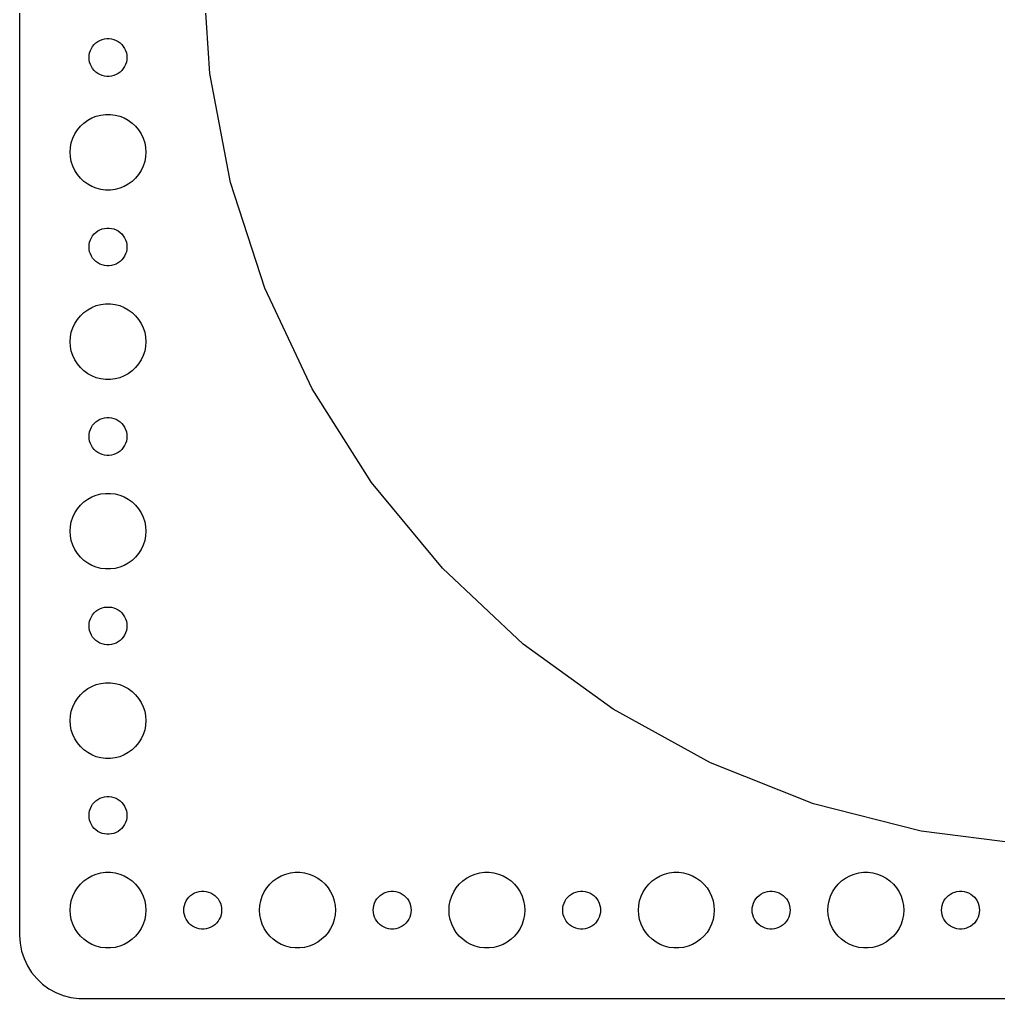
# Model space of a CAD drawing. Header units: metres. Extents: x -374 to 374, y -82 to 82.
# Drawn here: x -374.5 to -297, y -82 to -4.5 of the extents above; entities that cross this region are included whole.
import ezdxf

# ---------------------------------------------------------------- set-up
doc = ezdxf.new("R2010")
doc.units = ezdxf.units.M

msp = doc.modelspace()

# ---------------------------------------------------------------- linework, layer by layer
for p, q in [((-374.5, 77), (-374.5, -77)), ((-359.448, -8.77332), (-360, 0)), ((-368.304, -6.23351), (-368.139, -6.14275)), ((-368.139, -6.14275), (-367.964, -6.07341)), ((-367.964, -6.07341), (-367.781, -6.02657)), ((-367.781, -6.02657), (-367.594, -6.00294)), ((-367.594, -6.00294), (-367.406, -6.00294)), ((-367.406, -6.00294), (-367.219, -6.02657)), ((-367.219, -6.02657), (-367.036, -6.07341)), ((-367.036, -6.07341), (-366.861, -6.14275)), ((-366.861, -6.14275), (-366.696, -6.23351)), ((-368.953, -7.12695), (-368.895, -6.9478)), ((-368.895, -6.9478), (-368.814, -6.77736)), ((-368.814, -6.77736), (-368.714, -6.61832)), ((-368.714, -6.61832), (-368.593, -6.47318)), ((-368.593, -6.47318), (-368.456, -6.34422)), ((-368.456, -6.34422), (-368.304, -6.23351)), ((-366.696, -6.23351), (-366.544, -6.34422)), ((-366.544, -6.34422), (-366.407, -6.47318)), ((-366.407, -6.47318), (-366.286, -6.61832)), ((-366.286, -6.61832), (-366.186, -6.77736)), ((-366.186, -6.77736), (-366.105, -6.9478)), ((-366.105, -6.9478), (-366.047, -7.12695)), ((-369, -7.5), (-368.988, -7.312)), ((-368.988, -7.68799), (-369, -7.5)), ((-368.988, -7.312), (-368.953, -7.12695)), ((-368.953, -7.87303), (-368.988, -7.68799)), ((-366.047, -7.12695), (-366.012, -7.312)), ((-366.012, -7.68799), (-366.047, -7.87303)), ((-366.012, -7.312), (-366, -7.5)), ((-366, -7.5), (-366.012, -7.68799)), ((-368.895, -8.05219), (-368.953, -7.87303)), ((-368.814, -8.22263), (-368.895, -8.05219)), ((-368.714, -8.38167), (-368.814, -8.22263)), ((-368.593, -8.52681), (-368.714, -8.38167)), ((-366.286, -8.38167), (-366.407, -8.52681)), ((-366.186, -8.22263), (-366.286, -8.38167)), ((-366.105, -8.05219), (-366.186, -8.22263)), ((-366.047, -7.87303), (-366.105, -8.05219)), ((-368.456, -8.65576), (-368.593, -8.52681)), ((-368.304, -8.76648), (-368.456, -8.65576)), ((-368.139, -8.85724), (-368.304, -8.76648)), ((-367.964, -8.92657), (-368.139, -8.85724)), ((-367.781, -8.97342), (-367.964, -8.92657)), ((-367.594, -8.99704), (-367.781, -8.97342)), ((-367.406, -8.99704), (-367.594, -8.99704)), ((-367.219, -8.97342), (-367.406, -8.99704)), ((-367.036, -8.92657), (-367.219, -8.97342)), ((-366.861, -8.85724), (-367.036, -8.92657)), ((-366.696, -8.76648), (-366.861, -8.85724)), ((-366.544, -8.65576), (-366.696, -8.76648)), ((-366.407, -8.52681), (-366.544, -8.65576)), ((-357.801, -17.4083), (-359.448, -8.77332)), ((-369.107, -12.467), (-368.777, -12.2855)), ((-368.777, -12.2855), (-368.427, -12.1468)), ((-368.427, -12.1468), (-368.062, -12.0531)), ((-368.062, -12.0531), (-367.688, -12.0059)), ((-367.688, -12.0059), (-367.312, -12.0059)), ((-367.312, -12.0059), (-366.938, -12.0531)), ((-366.938, -12.0531), (-366.573, -12.1468)), ((-366.573, -12.1468), (-366.223, -12.2855)), ((-366.223, -12.2855), (-365.893, -12.467)), ((-369.927, -13.2366), (-369.687, -12.9464)), ((-369.687, -12.9464), (-369.412, -12.6884)), ((-369.412, -12.6884), (-369.107, -12.467)), ((-365.893, -12.467), (-365.588, -12.6884)), ((-365.588, -12.6884), (-365.313, -12.9464)), ((-365.313, -12.9464), (-365.073, -13.2366)), ((-370.406, -14.2539), (-370.289, -13.8956)), ((-370.289, -13.8956), (-370.129, -13.5547)), ((-370.129, -13.5547), (-369.927, -13.2366)), ((-365.073, -13.2366), (-364.871, -13.5547)), ((-364.871, -13.5547), (-364.711, -13.8956)), ((-364.711, -13.8956), (-364.594, -14.2539)), ((-370.5, -15), (-370.476, -14.624)), ((-370.476, -14.624), (-370.406, -14.2539)), ((-364.594, -14.2539), (-364.524, -14.624)), ((-364.524, -14.624), (-364.5, -15)), ((-370.476, -15.376), (-370.5, -15)), ((-370.406, -15.7461), (-370.476, -15.376)), ((-364.524, -15.376), (-364.594, -15.7461)), ((-364.5, -15), (-364.524, -15.376)), ((-370.289, -16.1044), (-370.406, -15.7461)), ((-370.129, -16.4453), (-370.289, -16.1044)), ((-364.711, -16.1044), (-364.871, -16.4453)), ((-364.594, -15.7461), (-364.711, -16.1044)), ((-369.927, -16.7634), (-370.129, -16.4453)), ((-369.687, -17.0536), (-369.927, -16.7634)), ((-365.073, -16.7634), (-365.313, -17.0536)), ((-364.871, -16.4453), (-365.073, -16.7634)), ((-369.412, -17.3115), (-369.687, -17.0536)), ((-369.107, -17.533), (-369.412, -17.3115)), ((-368.777, -17.7145), (-369.107, -17.533)), ((-368.427, -17.8532), (-368.777, -17.7145)), ((-366.223, -17.7145), (-366.573, -17.8532)), ((-365.893, -17.533), (-366.223, -17.7145)), ((-365.588, -17.3115), (-365.893, -17.533)), ((-365.313, -17.0536), (-365.588, -17.3115)), ((-355.084, -25.7687), (-357.801, -17.4083)), ((-368.062, -17.9469), (-368.427, -17.8532)), ((-367.688, -17.9941), (-368.062, -17.9469)), ((-367.312, -17.9941), (-367.688, -17.9941)), ((-366.938, -17.9469), (-367.312, -17.9941)), ((-366.573, -17.8532), (-366.938, -17.9469)), ((-368.814, -21.7774), (-368.714, -21.6183)), ((-368.714, -21.6183), (-368.593, -21.4732)), ((-368.593, -21.4732), (-368.456, -21.3442)), ((-368.456, -21.3442), (-368.304, -21.2335)), ((-368.304, -21.2335), (-368.139, -21.1427)), ((-368.139, -21.1427), (-367.964, -21.0734)), ((-367.964, -21.0734), (-367.781, -21.0266)), ((-367.781, -21.0266), (-367.594, -21.003)), ((-367.594, -21.003), (-367.406, -21.003)), ((-367.406, -21.003), (-367.219, -21.0266)), ((-367.219, -21.0266), (-367.036, -21.0734)), ((-367.036, -21.0734), (-366.861, -21.1427)), ((-366.861, -21.1427), (-366.696, -21.2335)), ((-366.696, -21.2335), (-366.544, -21.3442)), ((-366.544, -21.3442), (-366.407, -21.4732)), ((-366.407, -21.4732), (-366.286, -21.6183)), ((-366.286, -21.6183), (-366.186, -21.7774)), ((-369, -22.5), (-368.988, -22.312)), ((-368.988, -22.312), (-368.953, -22.127)), ((-368.953, -22.127), (-368.895, -21.9478)), ((-368.895, -21.9478), (-368.814, -21.7774)), ((-366.186, -21.7774), (-366.105, -21.9478)), ((-366.105, -21.9478), (-366.047, -22.127)), ((-366.047, -22.127), (-366.012, -22.312)), ((-366.012, -22.312), (-366, -22.5)), ((-368.988, -22.688), (-369, -22.5)), ((-368.953, -22.873), (-368.988, -22.688)), ((-368.895, -23.0522), (-368.953, -22.873)), ((-368.814, -23.2226), (-368.895, -23.0522)), ((-368.714, -23.3817), (-368.814, -23.2226)), ((-366.186, -23.2226), (-366.286, -23.3817)), ((-366.105, -23.0522), (-366.186, -23.2226)), ((-366.047, -22.873), (-366.105, -23.0522)), ((-366.012, -22.688), (-366.047, -22.873)), ((-366, -22.5), (-366.012, -22.688)), ((-368.593, -23.5268), (-368.714, -23.3817)), ((-368.456, -23.6558), (-368.593, -23.5268)), ((-368.304, -23.7665), (-368.456, -23.6558)), ((-368.139, -23.8572), (-368.304, -23.7665)), ((-367.964, -23.9266), (-368.139, -23.8572)), ((-367.781, -23.9734), (-367.964, -23.9266)), ((-367.594, -23.997), (-367.781, -23.9734)), ((-367.406, -23.997), (-367.594, -23.997)), ((-367.219, -23.9734), (-367.406, -23.997)), ((-367.036, -23.9266), (-367.219, -23.9734)), ((-366.861, -23.8572), (-367.036, -23.9266)), ((-366.696, -23.7665), (-366.861, -23.8572)), ((-366.544, -23.6558), (-366.696, -23.7665)), ((-366.407, -23.5268), (-366.544, -23.6558)), ((-366.286, -23.3817), (-366.407, -23.5268)), ((-351.341, -33.7227), (-355.084, -25.7687)), ((-368.427, -27.1468), (-368.062, -27.0531)), ((-368.062, -27.0531), (-367.688, -27.0059)), ((-367.688, -27.0059), (-367.312, -27.0059)), ((-367.312, -27.0059), (-366.938, -27.0531)), ((-366.938, -27.0531), (-366.573, -27.1468)), ((-369.687, -27.9464), (-369.412, -27.6884)), ((-369.412, -27.6884), (-369.107, -27.467)), ((-369.107, -27.467), (-368.777, -27.2855)), ((-368.777, -27.2855), (-368.427, -27.1468)), ((-366.573, -27.1468), (-366.223, -27.2855)), ((-366.223, -27.2855), (-365.893, -27.467)), ((-365.893, -27.467), (-365.588, -27.6884)), ((-365.588, -27.6884), (-365.313, -27.9464)), ((-370.289, -28.8956), (-370.129, -28.5547)), ((-370.129, -28.5547), (-369.927, -28.2366)), ((-369.927, -28.2366), (-369.687, -27.9464)), ((-365.313, -27.9464), (-365.073, -28.2366)), ((-365.073, -28.2366), (-364.871, -28.5547)), ((-364.871, -28.5547), (-364.711, -28.8956)), ((-370.476, -29.624), (-370.406, -29.2539)), ((-370.406, -29.2539), (-370.289, -28.8956)), ((-364.711, -28.8956), (-364.594, -29.2539)), ((-364.594, -29.2539), (-364.524, -29.624)), ((-370.5, -30), (-370.476, -29.624)), ((-370.476, -30.376), (-370.5, -30)), ((-364.524, -29.624), (-364.5, -30)), ((-364.5, -30), (-364.524, -30.376)), ((-370.406, -30.7461), (-370.476, -30.376)), ((-370.289, -31.1044), (-370.406, -30.7461)), ((-364.594, -30.7461), (-364.711, -31.1044)), ((-364.524, -30.376), (-364.594, -30.7461)), ((-370.129, -31.4453), (-370.289, -31.1044)), ((-369.927, -31.7634), (-370.129, -31.4453)), ((-369.687, -32.0536), (-369.927, -31.7634)), ((-365.073, -31.7634), (-365.313, -32.0536)), ((-364.871, -31.4453), (-365.073, -31.7634)), ((-364.711, -31.1044), (-364.871, -31.4453)), ((-369.412, -32.3115), (-369.687, -32.0536)), ((-369.107, -32.533), (-369.412, -32.3115)), ((-368.777, -32.7145), (-369.107, -32.533)), ((-365.893, -32.533), (-366.223, -32.7145)), ((-365.588, -32.3115), (-365.893, -32.533)), ((-365.313, -32.0536), (-365.588, -32.3115)), ((-368.427, -32.8532), (-368.777, -32.7145)), ((-368.062, -32.9469), (-368.427, -32.8532)), ((-367.688, -32.9941), (-368.062, -32.9469)), ((-367.312, -32.9941), (-367.688, -32.9941)), ((-366.938, -32.9469), (-367.312, -32.9941)), ((-366.573, -32.8532), (-366.938, -32.9469)), ((-366.223, -32.7145), (-366.573, -32.8532)), ((-346.631, -41.145), (-351.341, -33.7227)), ((-368.593, -36.4732), (-368.456, -36.3442)), ((-368.456, -36.3442), (-368.304, -36.2335)), ((-368.304, -36.2335), (-368.139, -36.1428)), ((-368.139, -36.1428), (-367.964, -36.0734)), ((-367.964, -36.0734), (-367.781, -36.0266)), ((-367.781, -36.0266), (-367.594, -36.003)), ((-367.594, -36.003), (-367.406, -36.003)), ((-367.406, -36.003), (-367.219, -36.0266)), ((-367.219, -36.0266), (-367.036, -36.0734)), ((-367.036, -36.0734), (-366.861, -36.1428)), ((-366.861, -36.1428), (-366.696, -36.2335)), ((-366.696, -36.2335), (-366.544, -36.3442)), ((-366.544, -36.3442), (-366.407, -36.4732)), ((-368.988, -37.312), (-368.953, -37.127)), ((-368.953, -37.127), (-368.895, -36.9478)), ((-368.895, -36.9478), (-368.814, -36.7774)), ((-368.814, -36.7774), (-368.714, -36.6183)), ((-368.714, -36.6183), (-368.593, -36.4732)), ((-366.407, -36.4732), (-366.286, -36.6183)), ((-366.286, -36.6183), (-366.186, -36.7774)), ((-366.186, -36.7774), (-366.105, -36.9478)), ((-366.105, -36.9478), (-366.047, -37.127)), ((-366.047, -37.127), (-366.012, -37.312)), ((-369, -37.5), (-368.988, -37.312)), ((-368.988, -37.688), (-369, -37.5)), ((-368.953, -37.873), (-368.988, -37.688)), ((-368.895, -38.0522), (-368.953, -37.873)), ((-366.047, -37.873), (-366.105, -38.0522)), ((-366.012, -37.688), (-366.047, -37.873)), ((-366.012, -37.312), (-366, -37.5)), ((-366, -37.5), (-366.012, -37.688)), ((-368.814, -38.2226), (-368.895, -38.0522)), ((-368.714, -38.3817), (-368.814, -38.2226)), ((-368.593, -38.5268), (-368.714, -38.3817)), ((-368.456, -38.6558), (-368.593, -38.5268)), ((-368.304, -38.7665), (-368.456, -38.6558)), ((-366.544, -38.6558), (-366.696, -38.7665)), ((-366.407, -38.5268), (-366.544, -38.6558)), ((-366.286, -38.3817), (-366.407, -38.5268)), ((-366.186, -38.2226), (-366.286, -38.3817)), ((-366.105, -38.0522), (-366.186, -38.2226)), ((-368.139, -38.8572), (-368.304, -38.7665)), ((-367.964, -38.9266), (-368.139, -38.8572)), ((-367.781, -38.9734), (-367.964, -38.9266)), ((-367.594, -38.997), (-367.781, -38.9734)), ((-367.406, -38.997), (-367.594, -38.997)), ((-367.219, -38.9734), (-367.406, -38.997)), ((-367.036, -38.9266), (-367.219, -38.9734)), ((-366.861, -38.8572), (-367.036, -38.9266)), ((-366.696, -38.7665), (-366.861, -38.8572)), ((-341.028, -47.9183), (-346.631, -41.145)), ((-369.412, -42.6885), (-369.107, -42.467)), ((-369.107, -42.467), (-368.777, -42.2855)), ((-368.777, -42.2855), (-368.427, -42.1468)), ((-368.427, -42.1468), (-368.062, -42.0531)), ((-368.062, -42.0531), (-367.688, -42.0059)), ((-367.688, -42.0059), (-367.312, -42.0059)), ((-367.312, -42.0059), (-366.938, -42.0531)), ((-366.938, -42.0531), (-366.573, -42.1468)), ((-366.573, -42.1468), (-366.223, -42.2855)), ((-366.223, -42.2855), (-365.893, -42.467)), ((-365.893, -42.467), (-365.588, -42.6885)), ((-370.129, -43.5547), (-369.927, -43.2366)), ((-369.927, -43.2366), (-369.687, -42.9464)), ((-369.687, -42.9464), (-369.412, -42.6885)), ((-365.588, -42.6885), (-365.313, -42.9464)), ((-365.313, -42.9464), (-365.073, -43.2366)), ((-365.073, -43.2366), (-364.871, -43.5547)), ((-370.406, -44.2539), (-370.289, -43.8956)), ((-370.289, -43.8956), (-370.129, -43.5547)), ((-364.871, -43.5547), (-364.711, -43.8956)), ((-364.711, -43.8956), (-364.594, -44.2539)), ((-370.5, -45), (-370.476, -44.624)), ((-370.476, -44.624), (-370.406, -44.2539)), ((-364.594, -44.2539), (-364.524, -44.624)), ((-364.524, -44.624), (-364.5, -45)), ((-370.476, -45.376), (-370.5, -45)), ((-370.406, -45.7461), (-370.476, -45.376)), ((-364.524, -45.376), (-364.594, -45.7461)), ((-364.5, -45), (-364.524, -45.376)), ((-370.289, -46.1044), (-370.406, -45.7461)), ((-370.129, -46.4453), (-370.289, -46.1044)), ((-369.927, -46.7634), (-370.129, -46.4453)), ((-364.871, -46.4453), (-365.073, -46.7634)), ((-364.711, -46.1044), (-364.871, -46.4453)), ((-364.594, -45.7461), (-364.711, -46.1044)), ((-369.687, -47.0536), (-369.927, -46.7634)), ((-369.412, -47.3115), (-369.687, -47.0536)), ((-365.313, -47.0536), (-365.588, -47.3115)), ((-365.073, -46.7634), (-365.313, -47.0536)), ((-369.107, -47.533), (-369.412, -47.3115)), ((-368.777, -47.7145), (-369.107, -47.533)), ((-368.427, -47.8532), (-368.777, -47.7145)), ((-368.062, -47.9469), (-368.427, -47.8532)), ((-367.688, -47.9941), (-368.062, -47.9469)), ((-367.312, -47.9941), (-367.688, -47.9941)), ((-366.938, -47.9469), (-367.312, -47.9941)), ((-366.573, -47.8532), (-366.938, -47.9469)), ((-366.223, -47.7145), (-366.573, -47.8532)), ((-365.893, -47.533), (-366.223, -47.7145)), ((-365.588, -47.3115), (-365.893, -47.533)), ((-334.62, -53.9359), (-341.028, -47.9183)), ((-368.304, -51.2335), (-368.139, -51.1428)), ((-368.139, -51.1428), (-367.964, -51.0734)), ((-367.964, -51.0734), (-367.781, -51.0266)), ((-367.781, -51.0266), (-367.594, -51.003)), ((-367.594, -51.003), (-367.406, -51.003)), ((-367.406, -51.003), (-367.219, -51.0266)), ((-367.219, -51.0266), (-367.036, -51.0734)), ((-367.036, -51.0734), (-366.861, -51.1428)), ((-366.861, -51.1428), (-366.696, -51.2335)), ((-368.895, -51.9478), (-368.814, -51.7774)), ((-368.814, -51.7774), (-368.714, -51.6183)), ((-368.714, -51.6183), (-368.593, -51.4732)), ((-368.593, -51.4732), (-368.456, -51.3442)), ((-368.456, -51.3442), (-368.304, -51.2335)), ((-366.696, -51.2335), (-366.544, -51.3442)), ((-366.544, -51.3442), (-366.407, -51.4732)), ((-366.407, -51.4732), (-366.286, -51.6183)), ((-366.286, -51.6183), (-366.186, -51.7774)), ((-366.186, -51.7774), (-366.105, -51.9478)), ((-369, -52.5), (-368.988, -52.312)), ((-368.988, -52.688), (-369, -52.5)), ((-368.988, -52.312), (-368.953, -52.127)), ((-368.953, -52.873), (-368.988, -52.688)), ((-368.953, -52.127), (-368.895, -51.9478)), ((-366.105, -51.9478), (-366.047, -52.127)), ((-366.047, -52.127), (-366.012, -52.312)), ((-366.012, -52.688), (-366.047, -52.873)), ((-366.012, -52.312), (-366, -52.5)), ((-366, -52.5), (-366.012, -52.688)), ((-368.895, -53.0522), (-368.953, -52.873)), ((-368.814, -53.2226), (-368.895, -53.0522)), ((-368.714, -53.3817), (-368.814, -53.2226)), ((-368.593, -53.5268), (-368.714, -53.3817)), ((-366.286, -53.3817), (-366.407, -53.5268)), ((-366.186, -53.2226), (-366.286, -53.3817)), ((-366.105, -53.0522), (-366.186, -53.2226)), ((-366.047, -52.873), (-366.105, -53.0522)), ((-368.456, -53.6558), (-368.593, -53.5268)), ((-368.304, -53.7665), (-368.456, -53.6558)), ((-368.139, -53.8572), (-368.304, -53.7665)), ((-367.964, -53.9266), (-368.139, -53.8572)), ((-367.781, -53.9734), (-367.964, -53.9266)), ((-367.594, -53.997), (-367.781, -53.9734)), ((-367.406, -53.997), (-367.594, -53.997)), ((-367.219, -53.9734), (-367.406, -53.997)), ((-367.036, -53.9266), (-367.219, -53.9734)), ((-366.861, -53.8572), (-367.036, -53.9266)), ((-366.696, -53.7665), (-366.861, -53.8572)), ((-366.544, -53.6558), (-366.696, -53.7665)), ((-366.407, -53.5268), (-366.544, -53.6558)), ((-327.508, -59.103), (-334.62, -53.9359)), ((-369.107, -57.467), (-368.777, -57.2855)), ((-368.777, -57.2855), (-368.427, -57.1468)), ((-368.427, -57.1468), (-368.062, -57.0531)), ((-368.062, -57.0531), (-367.688, -57.0059)), ((-367.688, -57.0059), (-367.312, -57.0059)), ((-367.312, -57.0059), (-366.938, -57.0531)), ((-366.938, -57.0531), (-366.573, -57.1468)), ((-366.573, -57.1468), (-366.223, -57.2855)), ((-366.223, -57.2855), (-365.893, -57.467)), ((-369.927, -58.2366), (-369.687, -57.9464)), ((-369.687, -57.9464), (-369.412, -57.6885)), ((-369.412, -57.6885), (-369.107, -57.467)), ((-365.893, -57.467), (-365.588, -57.6885)), ((-365.588, -57.6885), (-365.313, -57.9464)), ((-365.313, -57.9464), (-365.073, -58.2366)), ((-370.406, -59.2539), (-370.289, -58.8956)), ((-370.289, -58.8956), (-370.129, -58.5547)), ((-370.129, -58.5547), (-369.927, -58.2366)), ((-365.073, -58.2366), (-364.871, -58.5547)), ((-364.871, -58.5547), (-364.711, -58.8956)), ((-364.711, -58.8956), (-364.594, -59.2539)), ((-370.5, -60), (-370.476, -59.624)), ((-370.476, -59.624), (-370.406, -59.2539)), ((-364.594, -59.2539), (-364.524, -59.624)), ((-364.524, -59.624), (-364.5, -60)), ((-319.805, -63.3379), (-327.508, -59.103)), ((-370.476, -60.376), (-370.5, -60)), ((-370.406, -60.7461), (-370.476, -60.376)), ((-364.524, -60.376), (-364.594, -60.7461)), ((-364.5, -60), (-364.524, -60.376)), ((-370.289, -61.1044), (-370.406, -60.7461)), ((-370.129, -61.4453), (-370.289, -61.1044)), ((-364.711, -61.1044), (-364.871, -61.4453)), ((-364.594, -60.7461), (-364.711, -61.1044)), ((-369.927, -61.7634), (-370.129, -61.4453)), ((-369.687, -62.0536), (-369.927, -61.7634)), ((-365.073, -61.7634), (-365.313, -62.0536)), ((-364.871, -61.4453), (-365.073, -61.7634)), ((-369.412, -62.3115), (-369.687, -62.0536)), ((-369.107, -62.533), (-369.412, -62.3115)), ((-368.777, -62.7145), (-369.107, -62.533)), ((-368.427, -62.8532), (-368.777, -62.7145)), ((-366.223, -62.7145), (-366.573, -62.8532)), ((-365.893, -62.533), (-366.223, -62.7145)), ((-365.588, -62.3115), (-365.893, -62.533)), ((-365.313, -62.0536), (-365.588, -62.3115)), ((-368.062, -62.9469), (-368.427, -62.8532)), ((-367.688, -62.9941), (-368.062, -62.9469)), ((-367.312, -62.9941), (-367.688, -62.9941)), ((-366.938, -62.9469), (-367.312, -62.9941)), ((-366.573, -62.8532), (-366.938, -62.9469)), ((-311.631, -66.574), (-319.805, -63.3379)), ((-368.814, -66.7774), (-368.714, -66.6183)), ((-368.714, -66.6183), (-368.593, -66.4732)), ((-368.593, -66.4732), (-368.456, -66.3442)), ((-368.456, -66.3442), (-368.304, -66.2335)), ((-368.304, -66.2335), (-368.139, -66.1428)), ((-368.139, -66.1428), (-367.964, -66.0734)), ((-367.964, -66.0734), (-367.781, -66.0266)), ((-367.781, -66.0266), (-367.594, -66.003)), ((-367.594, -66.003), (-367.406, -66.003)), ((-367.406, -66.003), (-367.219, -66.0266)), ((-367.219, -66.0266), (-367.036, -66.0734)), ((-367.036, -66.0734), (-366.861, -66.1428)), ((-366.861, -66.1428), (-366.696, -66.2335)), ((-366.696, -66.2335), (-366.544, -66.3442)), ((-366.544, -66.3442), (-366.407, -66.4732)), ((-366.407, -66.4732), (-366.286, -66.6183)), ((-366.286, -66.6183), (-366.186, -66.7774)), ((-303.117, -68.7601), (-311.631, -66.574)), ((-369, -67.5), (-368.988, -67.312)), ((-368.988, -67.312), (-368.953, -67.127)), ((-368.953, -67.127), (-368.895, -66.9478)), ((-368.895, -66.9478), (-368.814, -66.7774)), ((-366.186, -66.7774), (-366.105, -66.9478)), ((-366.105, -66.9478), (-366.047, -67.127)), ((-366.047, -67.127), (-366.012, -67.312)), ((-366.012, -67.312), (-366, -67.5)), ((-368.988, -67.688), (-369, -67.5)), ((-368.953, -67.873), (-368.988, -67.688)), ((-368.895, -68.0522), (-368.953, -67.873)), ((-368.814, -68.2226), (-368.895, -68.0522)), ((-366.105, -68.0522), (-366.186, -68.2226)), ((-366.047, -67.873), (-366.105, -68.0522)), ((-366.012, -67.688), (-366.047, -67.873)), ((-366, -67.5), (-366.012, -67.688)), ((-368.714, -68.3817), (-368.814, -68.2226)), ((-368.593, -68.5268), (-368.714, -68.3817)), ((-368.456, -68.6558), (-368.593, -68.5268)), ((-368.304, -68.7665), (-368.456, -68.6558)), ((-368.139, -68.8572), (-368.304, -68.7665)), ((-367.964, -68.9266), (-368.139, -68.8572)), ((-367.781, -68.9734), (-367.964, -68.9266)), ((-367.594, -68.997), (-367.781, -68.9734)), ((-367.219, -68.9734), (-367.406, -68.997)), ((-367.036, -68.9266), (-367.219, -68.9734)), ((-366.861, -68.8572), (-367.036, -68.9266)), ((-366.696, -68.7665), (-366.861, -68.8572)), ((-366.544, -68.6558), (-366.696, -68.7665)), ((-366.407, -68.5268), (-366.544, -68.6558)), ((-366.286, -68.3817), (-366.407, -68.5268)), ((-366.186, -68.2226), (-366.286, -68.3817)), ((-294.395, -69.8619), (-303.117, -68.7601)), ((-367.406, -68.997), (-367.594, -68.997)), ((-368.427, -72.1468), (-368.062, -72.0531)), ((-368.062, -72.0531), (-367.688, -72.0059)), ((-367.688, -72.0059), (-367.312, -72.0059)), ((-367.312, -72.0059), (-366.938, -72.0531)), ((-366.938, -72.0531), (-366.573, -72.1468)), ((-353.427, -72.1468), (-353.062, -72.0531)), ((-353.062, -72.0531), (-352.688, -72.0059)), ((-352.688, -72.0059), (-352.312, -72.0059)), ((-352.312, -72.0059), (-351.938, -72.0531)), ((-351.938, -72.0531), (-351.573, -72.1468)), ((-338.427, -72.1468), (-338.062, -72.0531)), ((-338.062, -72.0531), (-337.688, -72.0059)), ((-337.688, -72.0059), (-337.312, -72.0059)), ((-337.312, -72.0059), (-336.938, -72.0531)), ((-336.938, -72.0531), (-336.573, -72.1468)), ((-323.427, -72.1468), (-323.062, -72.0531)), ((-323.062, -72.0531), (-322.688, -72.0059)), ((-322.688, -72.0059), (-322.312, -72.0059)), ((-322.312, -72.0059), (-321.938, -72.0531)), ((-321.938, -72.0531), (-321.573, -72.1468)), ((-308.427, -72.1468), (-308.062, -72.0531)), ((-308.062, -72.0531), (-307.688, -72.0059)), ((-307.688, -72.0059), (-307.312, -72.0059)), ((-307.312, -72.0059), (-306.938, -72.0531)), ((-306.938, -72.0531), (-306.573, -72.1468)), ((-369.687, -72.9464), (-369.412, -72.6885)), ((-369.412, -72.6885), (-369.107, -72.467)), ((-369.107, -72.467), (-368.777, -72.2855)), ((-368.777, -72.2855), (-368.427, -72.1468)), ((-366.573, -72.1468), (-366.223, -72.2855)), ((-366.223, -72.2855), (-365.893, -72.467)), ((-365.893, -72.467), (-365.588, -72.6885)), ((-365.588, -72.6885), (-365.313, -72.9464)), ((-354.687, -72.9464), (-354.412, -72.6885)), ((-354.412, -72.6885), (-354.107, -72.467)), ((-354.107, -72.467), (-353.777, -72.2855)), ((-353.777, -72.2855), (-353.427, -72.1468)), ((-351.573, -72.1468), (-351.223, -72.2855)), ((-351.223, -72.2855), (-350.893, -72.467)), ((-350.893, -72.467), (-350.588, -72.6885)), ((-350.588, -72.6885), (-350.313, -72.9464)), ((-339.687, -72.9464), (-339.412, -72.6885)), ((-339.412, -72.6885), (-339.107, -72.467)), ((-339.107, -72.467), (-338.777, -72.2855)), ((-338.777, -72.2855), (-338.427, -72.1468)), ((-336.573, -72.1468), (-336.223, -72.2855)), ((-336.223, -72.2855), (-335.893, -72.467)), ((-335.893, -72.467), (-335.588, -72.6885)), ((-335.588, -72.6885), (-335.313, -72.9464)), ((-324.687, -72.9464), (-324.412, -72.6885)), ((-324.412, -72.6885), (-324.107, -72.467)), ((-324.107, -72.467), (-323.777, -72.2855)), ((-323.777, -72.2855), (-323.427, -72.1468)), ((-321.573, -72.1468), (-321.223, -72.2855)), ((-321.223, -72.2855), (-320.893, -72.467)), ((-320.893, -72.467), (-320.588, -72.6885)), ((-320.588, -72.6885), (-320.313, -72.9464)), ((-309.687, -72.9464), (-309.412, -72.6885)), ((-309.412, -72.6885), (-309.107, -72.467)), ((-309.107, -72.467), (-308.777, -72.2855)), ((-308.777, -72.2855), (-308.427, -72.1468)), ((-306.573, -72.1468), (-306.223, -72.2855)), ((-306.223, -72.2855), (-305.893, -72.467)), ((-305.893, -72.467), (-305.588, -72.6885)), ((-305.588, -72.6885), (-305.313, -72.9464)), ((-370.289, -73.8956), (-370.129, -73.5547)), ((-370.129, -73.5547), (-369.927, -73.2366)), ((-369.927, -73.2366), (-369.687, -72.9464)), ((-365.313, -72.9464), (-365.073, -73.2366)), ((-365.073, -73.2366), (-364.871, -73.5547)), ((-364.871, -73.5547), (-364.711, -73.8956)), ((-360.639, -73.6428), (-360.464, -73.5734)), ((-360.464, -73.5734), (-360.281, -73.5266)), ((-360.281, -73.5266), (-360.094, -73.503)), ((-360.094, -73.503), (-359.906, -73.503)), ((-359.906, -73.503), (-359.719, -73.5266)), ((-359.719, -73.5266), (-359.536, -73.5734)), ((-359.536, -73.5734), (-359.361, -73.6428)), ((-355.289, -73.8956), (-355.129, -73.5547)), ((-355.129, -73.5547), (-354.927, -73.2366)), ((-354.927, -73.2366), (-354.687, -72.9464)), ((-350.313, -72.9464), (-350.073, -73.2366)), ((-350.073, -73.2366), (-349.871, -73.5547)), ((-349.871, -73.5547), (-349.711, -73.8956)), ((-345.639, -73.6428), (-345.464, -73.5734)), ((-345.464, -73.5734), (-345.281, -73.5266)), ((-345.281, -73.5266), (-345.094, -73.503)), ((-345.094, -73.503), (-344.906, -73.503)), ((-344.906, -73.503), (-344.719, -73.5266)), ((-344.719, -73.5266), (-344.536, -73.5734)), ((-344.536, -73.5734), (-344.361, -73.6428)), ((-340.289, -73.8956), (-340.129, -73.5547)), ((-340.129, -73.5547), (-339.927, -73.2366)), ((-339.927, -73.2366), (-339.687, -72.9464)), ((-335.313, -72.9464), (-335.073, -73.2366)), ((-335.073, -73.2366), (-334.871, -73.5547)), ((-334.871, -73.5547), (-334.711, -73.8956)), ((-330.639, -73.6428), (-330.464, -73.5734)), ((-330.464, -73.5734), (-330.281, -73.5266)), ((-330.281, -73.5266), (-330.094, -73.503)), ((-330.094, -73.503), (-329.906, -73.503)), ((-329.906, -73.503), (-329.719, -73.5266)), ((-329.719, -73.5266), (-329.536, -73.5734)), ((-329.536, -73.5734), (-329.361, -73.6428)), ((-325.289, -73.8956), (-325.129, -73.5547)), ((-325.129, -73.5547), (-324.927, -73.2366)), ((-324.927, -73.2366), (-324.687, -72.9464)), ((-320.313, -72.9464), (-320.073, -73.2366)), ((-320.073, -73.2366), (-319.871, -73.5547)), ((-319.871, -73.5547), (-319.711, -73.8956)), ((-315.639, -73.6428), (-315.464, -73.5734)), ((-315.464, -73.5734), (-315.281, -73.5266)), ((-315.281, -73.5266), (-315.094, -73.503)), ((-315.094, -73.503), (-314.906, -73.503)), ((-314.906, -73.503), (-314.719, -73.5266)), ((-314.719, -73.5266), (-314.536, -73.5734)), ((-314.536, -73.5734), (-314.361, -73.6428)), ((-310.289, -73.8956), (-310.129, -73.5547)), ((-310.129, -73.5547), (-309.927, -73.2366)), ((-309.927, -73.2366), (-309.687, -72.9464)), ((-305.313, -72.9464), (-305.073, -73.2366)), ((-305.073, -73.2366), (-304.871, -73.5547)), ((-304.871, -73.5547), (-304.711, -73.8956)), ((-300.639, -73.6428), (-300.464, -73.5734)), ((-300.464, -73.5734), (-300.281, -73.5266)), ((-300.281, -73.5266), (-300.094, -73.503)), ((-300.094, -73.503), (-299.906, -73.503)), ((-299.906, -73.503), (-299.719, -73.5266)), ((-299.719, -73.5266), (-299.536, -73.5734)), ((-299.536, -73.5734), (-299.361, -73.6428)), ((-370.476, -74.624), (-370.406, -74.2539)), ((-370.406, -74.2539), (-370.289, -73.8956)), ((-364.711, -73.8956), (-364.594, -74.2539)), ((-364.594, -74.2539), (-364.524, -74.624)), ((-361.395, -74.4478), (-361.314, -74.2774)), ((-361.314, -74.2774), (-361.214, -74.1183)), ((-361.214, -74.1183), (-361.093, -73.9732)), ((-361.093, -73.9732), (-360.956, -73.8442)), ((-360.956, -73.8442), (-360.804, -73.7335)), ((-360.804, -73.7335), (-360.639, -73.6428)), ((-359.361, -73.6428), (-359.196, -73.7335)), ((-359.196, -73.7335), (-359.044, -73.8442)), ((-359.044, -73.8442), (-358.907, -73.9732)), ((-358.907, -73.9732), (-358.786, -74.1183)), ((-358.786, -74.1183), (-358.686, -74.2774)), ((-358.686, -74.2774), (-358.605, -74.4478)), ((-355.476, -74.624), (-355.406, -74.2539)), ((-355.406, -74.2539), (-355.289, -73.8956)), ((-349.711, -73.8956), (-349.594, -74.2539)), ((-349.594, -74.2539), (-349.524, -74.624)), ((-346.395, -74.4478), (-346.314, -74.2774)), ((-346.314, -74.2774), (-346.214, -74.1183)), ((-346.214, -74.1183), (-346.093, -73.9732)), ((-346.093, -73.9732), (-345.956, -73.8442)), ((-345.956, -73.8442), (-345.804, -73.7335)), ((-345.804, -73.7335), (-345.639, -73.6428)), ((-344.361, -73.6428), (-344.196, -73.7335)), ((-344.196, -73.7335), (-344.044, -73.8442)), ((-344.044, -73.8442), (-343.907, -73.9732)), ((-343.907, -73.9732), (-343.786, -74.1183)), ((-343.786, -74.1183), (-343.686, -74.2774)), ((-343.686, -74.2774), (-343.605, -74.4478)), ((-340.476, -74.624), (-340.406, -74.2539)), ((-340.406, -74.2539), (-340.289, -73.8956)), ((-334.711, -73.8956), (-334.594, -74.2539)), ((-334.594, -74.2539), (-334.524, -74.624)), ((-331.395, -74.4478), (-331.314, -74.2774)), ((-331.314, -74.2774), (-331.214, -74.1183)), ((-331.214, -74.1183), (-331.093, -73.9732)), ((-331.093, -73.9732), (-330.956, -73.8442)), ((-330.956, -73.8442), (-330.804, -73.7335)), ((-330.804, -73.7335), (-330.639, -73.6428)), ((-329.361, -73.6428), (-329.196, -73.7335)), ((-329.196, -73.7335), (-329.044, -73.8442)), ((-329.044, -73.8442), (-328.907, -73.9732)), ((-328.907, -73.9732), (-328.786, -74.1183)), ((-328.786, -74.1183), (-328.686, -74.2774)), ((-328.686, -74.2774), (-328.605, -74.4478)), ((-325.476, -74.624), (-325.406, -74.2539)), ((-325.406, -74.2539), (-325.289, -73.8956)), ((-319.711, -73.8956), (-319.594, -74.2539)), ((-319.594, -74.2539), (-319.524, -74.624)), ((-316.395, -74.4478), (-316.314, -74.2774)), ((-316.314, -74.2774), (-316.214, -74.1183)), ((-316.214, -74.1183), (-316.093, -73.9732)), ((-316.093, -73.9732), (-315.956, -73.8442)), ((-315.956, -73.8442), (-315.804, -73.7335)), ((-315.804, -73.7335), (-315.639, -73.6428)), ((-314.361, -73.6428), (-314.196, -73.7335)), ((-314.196, -73.7335), (-314.044, -73.8442)), ((-314.044, -73.8442), (-313.907, -73.9732)), ((-313.907, -73.9732), (-313.786, -74.1183)), ((-313.786, -74.1183), (-313.686, -74.2774)), ((-313.686, -74.2774), (-313.605, -74.4478)), ((-310.476, -74.624), (-310.406, -74.2539)), ((-310.406, -74.2539), (-310.289, -73.8956)), ((-304.711, -73.8956), (-304.594, -74.2539)), ((-304.594, -74.2539), (-304.524, -74.624)), ((-301.395, -74.4478), (-301.314, -74.2774)), ((-301.314, -74.2774), (-301.214, -74.1183)), ((-301.214, -74.1183), (-301.093, -73.9732)), ((-301.093, -73.9732), (-300.956, -73.8442)), ((-300.956, -73.8442), (-300.804, -73.7335)), ((-300.804, -73.7335), (-300.639, -73.6428)), ((-299.361, -73.6428), (-299.196, -73.7335)), ((-299.196, -73.7335), (-299.044, -73.8442)), ((-299.044, -73.8442), (-298.907, -73.9732)), ((-298.907, -73.9732), (-298.786, -74.1183)), ((-298.786, -74.1183), (-298.686, -74.2774)), ((-298.686, -74.2774), (-298.605, -74.4478)), ((-370.5, -75), (-370.476, -74.624)), ((-370.476, -75.376), (-370.5, -75)), ((-364.524, -74.624), (-364.5, -75)), ((-364.5, -75), (-364.524, -75.376)), ((-361.5, -75), (-361.488, -74.812)), ((-361.488, -75.188), (-361.5, -75)), ((-361.488, -74.812), (-361.453, -74.627)), ((-361.453, -74.627), (-361.395, -74.4478)), ((-358.605, -74.4478), (-358.547, -74.627)), ((-358.547, -74.627), (-358.512, -74.812)), ((-358.512, -74.812), (-358.5, -75)), ((-358.5, -75), (-358.512, -75.188)), ((-355.5, -75), (-355.476, -74.624)), ((-355.476, -75.376), (-355.5, -75)), ((-349.524, -74.624), (-349.5, -75)), ((-349.5, -75), (-349.524, -75.376)), ((-346.5, -75), (-346.488, -74.812)), ((-346.488, -75.188), (-346.5, -75)), ((-346.488, -74.812), (-346.453, -74.627)), ((-346.453, -74.627), (-346.395, -74.4478)), ((-343.605, -74.4478), (-343.547, -74.627)), ((-343.547, -74.627), (-343.512, -74.812)), ((-343.512, -74.812), (-343.5, -75)), ((-343.5, -75), (-343.512, -75.188)), ((-340.5, -75), (-340.476, -74.624)), ((-340.476, -75.376), (-340.5, -75)), ((-334.524, -74.624), (-334.5, -75)), ((-334.5, -75), (-334.524, -75.376)), ((-331.5, -75), (-331.488, -74.812)), ((-331.488, -75.188), (-331.5, -75)), ((-331.488, -74.812), (-331.453, -74.627)), ((-331.453, -74.627), (-331.395, -74.4478)), ((-328.605, -74.4478), (-328.547, -74.627)), ((-328.547, -74.627), (-328.512, -74.812)), ((-328.512, -74.812), (-328.5, -75)), ((-328.5, -75), (-328.512, -75.188)), ((-325.5, -75), (-325.476, -74.624)), ((-325.476, -75.376), (-325.5, -75)), ((-319.524, -74.624), (-319.5, -75)), ((-319.5, -75), (-319.524, -75.376)), ((-316.5, -75), (-316.488, -74.812)), ((-316.488, -75.188), (-316.5, -75)), ((-316.488, -74.812), (-316.453, -74.627)), ((-316.453, -74.627), (-316.395, -74.4478)), ((-313.605, -74.4478), (-313.547, -74.627)), ((-313.547, -74.627), (-313.512, -74.812)), ((-313.512, -74.812), (-313.5, -75)), ((-313.5, -75), (-313.512, -75.188)), ((-310.5, -75), (-310.476, -74.624)), ((-310.476, -75.376), (-310.5, -75)), ((-304.524, -74.624), (-304.5, -75)), ((-304.5, -75), (-304.524, -75.376)), ((-301.5, -75), (-301.488, -74.812)), ((-301.488, -75.188), (-301.5, -75)), ((-301.488, -74.812), (-301.453, -74.627)), ((-301.453, -74.627), (-301.395, -74.4478)), ((-298.605, -74.4478), (-298.547, -74.627)), ((-298.547, -74.627), (-298.512, -74.812)), ((-298.512, -74.812), (-298.5, -75)), ((-298.5, -75), (-298.512, -75.188)), ((-370.406, -75.7461), (-370.476, -75.376)), ((-370.289, -76.1044), (-370.406, -75.7461)), ((-364.594, -75.7461), (-364.711, -76.1044)), ((-364.524, -75.376), (-364.594, -75.7461)), ((-361.453, -75.373), (-361.488, -75.188)), ((-361.395, -75.5522), (-361.453, -75.373)), ((-361.314, -75.7226), (-361.395, -75.5522)), ((-361.214, -75.8817), (-361.314, -75.7226)), ((-361.093, -76.0268), (-361.214, -75.8817)), ((-358.786, -75.8817), (-358.907, -76.0268)), ((-358.686, -75.7226), (-358.786, -75.8817)), ((-358.605, -75.5522), (-358.686, -75.7226)), ((-358.547, -75.373), (-358.605, -75.5522)), ((-358.512, -75.188), (-358.547, -75.373)), ((-355.406, -75.7461), (-355.476, -75.376)), ((-355.289, -76.1044), (-355.406, -75.7461)), ((-349.594, -75.7461), (-349.711, -76.1044)), ((-349.524, -75.376), (-349.594, -75.7461)), ((-346.453, -75.373), (-346.488, -75.188)), ((-346.395, -75.5522), (-346.453, -75.373)), ((-346.314, -75.7226), (-346.395, -75.5522)), ((-346.214, -75.8817), (-346.314, -75.7226)), ((-346.093, -76.0268), (-346.214, -75.8817)), ((-343.786, -75.8817), (-343.907, -76.0268)), ((-343.686, -75.7226), (-343.786, -75.8817)), ((-343.605, -75.5522), (-343.686, -75.7226)), ((-343.547, -75.373), (-343.605, -75.5522)), ((-343.512, -75.188), (-343.547, -75.373)), ((-340.406, -75.7461), (-340.476, -75.376)), ((-340.289, -76.1044), (-340.406, -75.7461)), ((-334.594, -75.7461), (-334.711, -76.1044)), ((-334.524, -75.376), (-334.594, -75.7461)), ((-331.453, -75.373), (-331.488, -75.188)), ((-331.395, -75.5522), (-331.453, -75.373)), ((-331.314, -75.7226), (-331.395, -75.5522)), ((-331.214, -75.8817), (-331.314, -75.7226)), ((-331.093, -76.0268), (-331.214, -75.8817)), ((-328.786, -75.8817), (-328.907, -76.0268)), ((-328.686, -75.7226), (-328.786, -75.8817)), ((-328.605, -75.5522), (-328.686, -75.7226)), ((-328.547, -75.373), (-328.605, -75.5522)), ((-328.512, -75.188), (-328.547, -75.373)), ((-325.406, -75.7461), (-325.476, -75.376)), ((-325.289, -76.1044), (-325.406, -75.7461)), ((-319.594, -75.7461), (-319.711, -76.1044)), ((-319.524, -75.376), (-319.594, -75.7461)), ((-316.453, -75.373), (-316.488, -75.188)), ((-316.395, -75.5522), (-316.453, -75.373)), ((-316.314, -75.7226), (-316.395, -75.5522)), ((-316.214, -75.8817), (-316.314, -75.7226)), ((-316.093, -76.0268), (-316.214, -75.8817)), ((-313.786, -75.8817), (-313.907, -76.0268)), ((-313.686, -75.7226), (-313.786, -75.8817)), ((-313.605, -75.5522), (-313.686, -75.7226)), ((-313.547, -75.373), (-313.605, -75.5522)), ((-313.512, -75.188), (-313.547, -75.373)), ((-310.406, -75.7461), (-310.476, -75.376)), ((-310.289, -76.1044), (-310.406, -75.7461)), ((-304.594, -75.7461), (-304.711, -76.1044)), ((-304.524, -75.376), (-304.594, -75.7461)), ((-301.453, -75.373), (-301.488, -75.188)), ((-301.395, -75.5522), (-301.453, -75.373)), ((-301.314, -75.7226), (-301.395, -75.5522)), ((-301.214, -75.8817), (-301.314, -75.7226)), ((-301.093, -76.0268), (-301.214, -75.8817)), ((-298.786, -75.8817), (-298.907, -76.0268)), ((-298.686, -75.7226), (-298.786, -75.8817)), ((-298.605, -75.5522), (-298.686, -75.7226)), ((-298.547, -75.373), (-298.605, -75.5522)), ((-298.512, -75.188), (-298.547, -75.373)), ((-370.129, -76.4453), (-370.289, -76.1044)), ((-369.927, -76.7634), (-370.129, -76.4453)), ((-364.871, -76.4453), (-365.073, -76.7634)), ((-364.711, -76.1044), (-364.871, -76.4453)), ((-360.956, -76.1558), (-361.093, -76.0268)), ((-360.804, -76.2665), (-360.956, -76.1558)), ((-360.639, -76.3572), (-360.804, -76.2665)), ((-360.464, -76.4266), (-360.639, -76.3572)), ((-360.281, -76.4734), (-360.464, -76.4266)), ((-360.094, -76.497), (-360.281, -76.4734)), ((-359.906, -76.497), (-360.094, -76.497)), ((-359.719, -76.4734), (-359.906, -76.497)), ((-359.536, -76.4266), (-359.719, -76.4734)), ((-359.361, -76.3572), (-359.536, -76.4266)), ((-359.196, -76.2665), (-359.361, -76.3572)), ((-359.044, -76.1558), (-359.196, -76.2665)), ((-358.907, -76.0268), (-359.044, -76.1558)), ((-355.129, -76.4453), (-355.289, -76.1044)), ((-354.927, -76.7634), (-355.129, -76.4453)), ((-349.871, -76.4453), (-350.073, -76.7634)), ((-349.711, -76.1044), (-349.871, -76.4453)), ((-345.956, -76.1558), (-346.093, -76.0268)), ((-345.804, -76.2665), (-345.956, -76.1558)), ((-345.639, -76.3572), (-345.804, -76.2665)), ((-345.464, -76.4266), (-345.639, -76.3572)), ((-345.281, -76.4734), (-345.464, -76.4266)), ((-345.094, -76.497), (-345.281, -76.4734)), ((-344.906, -76.497), (-345.094, -76.497)), ((-344.719, -76.4734), (-344.906, -76.497)), ((-344.536, -76.4266), (-344.719, -76.4734)), ((-344.361, -76.3572), (-344.536, -76.4266)), ((-344.196, -76.2665), (-344.361, -76.3572)), ((-344.044, -76.1558), (-344.196, -76.2665)), ((-343.907, -76.0268), (-344.044, -76.1558)), ((-340.129, -76.4453), (-340.289, -76.1044)), ((-339.927, -76.7634), (-340.129, -76.4453)), ((-334.871, -76.4453), (-335.073, -76.7634)), ((-334.711, -76.1044), (-334.871, -76.4453)), ((-330.956, -76.1558), (-331.093, -76.0268)), ((-330.804, -76.2665), (-330.956, -76.1558)), ((-330.639, -76.3572), (-330.804, -76.2665)), ((-330.464, -76.4266), (-330.639, -76.3572)), ((-330.281, -76.4734), (-330.464, -76.4266)), ((-330.094, -76.497), (-330.281, -76.4734)), ((-329.906, -76.497), (-330.094, -76.497)), ((-329.719, -76.4734), (-329.906, -76.497)), ((-329.536, -76.4266), (-329.719, -76.4734)), ((-329.361, -76.3572), (-329.536, -76.4266)), ((-329.196, -76.2665), (-329.361, -76.3572)), ((-329.044, -76.1558), (-329.196, -76.2665)), ((-328.907, -76.0268), (-329.044, -76.1558)), ((-325.129, -76.4453), (-325.289, -76.1044)), ((-324.927, -76.7634), (-325.129, -76.4453)), ((-319.871, -76.4453), (-320.073, -76.7634)), ((-319.711, -76.1044), (-319.871, -76.4453)), ((-315.956, -76.1558), (-316.093, -76.0268)), ((-315.804, -76.2665), (-315.956, -76.1558)), ((-315.639, -76.3572), (-315.804, -76.2665)), ((-315.464, -76.4266), (-315.639, -76.3572)), ((-315.281, -76.4734), (-315.464, -76.4266)), ((-315.094, -76.497), (-315.281, -76.4734)), ((-314.906, -76.497), (-315.094, -76.497)), ((-314.719, -76.4734), (-314.906, -76.497)), ((-314.536, -76.4266), (-314.719, -76.4734)), ((-314.361, -76.3572), (-314.536, -76.4266)), ((-314.196, -76.2665), (-314.361, -76.3572)), ((-314.044, -76.1558), (-314.196, -76.2665)), ((-313.907, -76.0268), (-314.044, -76.1558)), ((-310.129, -76.4453), (-310.289, -76.1044)), ((-309.927, -76.7634), (-310.129, -76.4453)), ((-304.871, -76.4453), (-305.073, -76.7634)), ((-304.711, -76.1044), (-304.871, -76.4453)), ((-300.956, -76.1558), (-301.093, -76.0268)), ((-300.804, -76.2665), (-300.956, -76.1558)), ((-300.639, -76.3572), (-300.804, -76.2665)), ((-300.464, -76.4266), (-300.639, -76.3572)), ((-300.281, -76.4734), (-300.464, -76.4266)), ((-300.094, -76.497), (-300.281, -76.4734)), ((-299.906, -76.497), (-300.094, -76.497)), ((-299.719, -76.4734), (-299.906, -76.497)), ((-299.536, -76.4266), (-299.719, -76.4734)), ((-299.361, -76.3572), (-299.536, -76.4266)), ((-299.196, -76.2665), (-299.361, -76.3572)), ((-299.044, -76.1558), (-299.196, -76.2665)), ((-298.907, -76.0268), (-299.044, -76.1558)), ((-374.5, -77), (-374.461, -77.6267)), ((-369.687, -77.0536), (-369.927, -76.7634)), ((-369.412, -77.3115), (-369.687, -77.0536)), ((-369.107, -77.533), (-369.412, -77.3115)), ((-365.588, -77.3115), (-365.893, -77.533)), ((-365.313, -77.0536), (-365.588, -77.3115)), ((-365.073, -76.7634), (-365.313, -77.0536)), ((-354.687, -77.0536), (-354.927, -76.7634)), ((-354.412, -77.3115), (-354.687, -77.0536)), ((-354.107, -77.533), (-354.412, -77.3115)), ((-350.588, -77.3115), (-350.893, -77.533)), ((-350.313, -77.0536), (-350.588, -77.3115)), ((-350.073, -76.7634), (-350.313, -77.0536)), ((-339.687, -77.0536), (-339.927, -76.7634)), ((-339.412, -77.3115), (-339.687, -77.0536)), ((-339.107, -77.533), (-339.412, -77.3115)), ((-335.588, -77.3115), (-335.893, -77.533)), ((-335.313, -77.0536), (-335.588, -77.3115)), ((-335.073, -76.7634), (-335.313, -77.0536)), ((-324.687, -77.0536), (-324.927, -76.7634)), ((-324.412, -77.3115), (-324.687, -77.0536)), ((-324.107, -77.533), (-324.412, -77.3115)), ((-320.588, -77.3115), (-320.893, -77.533)), ((-320.313, -77.0536), (-320.588, -77.3115)), ((-320.073, -76.7634), (-320.313, -77.0536)), ((-309.687, -77.0536), (-309.927, -76.7634)), ((-309.412, -77.3115), (-309.687, -77.0536)), ((-309.107, -77.533), (-309.412, -77.3115)), ((-305.588, -77.3115), (-305.893, -77.533)), ((-305.313, -77.0536), (-305.588, -77.3115)), ((-305.073, -76.7634), (-305.313, -77.0536)), ((-374.461, -77.6267), (-374.343, -78.2434)), ((-374.343, -78.2434), (-374.149, -78.8406)), ((-368.777, -77.7145), (-369.107, -77.533)), ((-368.427, -77.8532), (-368.777, -77.7145)), ((-368.062, -77.9469), (-368.427, -77.8532)), ((-367.688, -77.9941), (-368.062, -77.9469)), ((-367.312, -77.9941), (-367.688, -77.9941)), ((-366.938, -77.9469), (-367.312, -77.9941)), ((-366.573, -77.8532), (-366.938, -77.9469)), ((-366.223, -77.7145), (-366.573, -77.8532)), ((-365.893, -77.533), (-366.223, -77.7145)), ((-353.777, -77.7145), (-354.107, -77.533)), ((-353.427, -77.8532), (-353.777, -77.7145)), ((-353.062, -77.9469), (-353.427, -77.8532)), ((-352.688, -77.9941), (-353.062, -77.9469)), ((-352.312, -77.9941), (-352.688, -77.9941)), ((-351.938, -77.9469), (-352.312, -77.9941)), ((-351.573, -77.8532), (-351.938, -77.9469)), ((-351.223, -77.7145), (-351.573, -77.8532)), ((-350.893, -77.533), (-351.223, -77.7145)), ((-338.777, -77.7145), (-339.107, -77.533)), ((-338.427, -77.8532), (-338.777, -77.7145)), ((-338.062, -77.9469), (-338.427, -77.8532)), ((-337.688, -77.9941), (-338.062, -77.9469)), ((-337.312, -77.9941), (-337.688, -77.9941)), ((-336.938, -77.9469), (-337.312, -77.9941)), ((-336.573, -77.8532), (-336.938, -77.9469)), ((-336.223, -77.7145), (-336.573, -77.8532)), ((-335.893, -77.533), (-336.223, -77.7145)), ((-323.777, -77.7145), (-324.107, -77.533)), ((-323.427, -77.8532), (-323.777, -77.7145)), ((-323.062, -77.9469), (-323.427, -77.8532)), ((-322.688, -77.9941), (-323.062, -77.9469)), ((-322.312, -77.9941), (-322.688, -77.9941)), ((-321.938, -77.9469), (-322.312, -77.9941)), ((-321.573, -77.8532), (-321.938, -77.9469)), ((-321.223, -77.7145), (-321.573, -77.8532)), ((-320.893, -77.533), (-321.223, -77.7145)), ((-308.777, -77.7145), (-309.107, -77.533)), ((-308.427, -77.8532), (-308.777, -77.7145)), ((-308.062, -77.9469), (-308.427, -77.8532)), ((-307.688, -77.9941), (-308.062, -77.9469)), ((-307.312, -77.9941), (-307.688, -77.9941)), ((-306.938, -77.9469), (-307.312, -77.9941)), ((-306.573, -77.8532), (-306.938, -77.9469)), ((-306.223, -77.7145), (-306.573, -77.8532)), ((-305.893, -77.533), (-306.223, -77.7145)), ((-374.149, -78.8406), (-373.882, -79.4088)), ((-373.882, -79.4088), (-373.545, -79.9389)), ((-373.545, -79.9389), (-373.145, -80.4227)), ((-373.145, -80.4227), (-372.687, -80.8526)), ((-372.687, -80.8526), (-372.179, -81.2216)), ((-372.179, -81.2216), (-371.629, -81.5241)), ((-371.629, -81.5241), (-371.045, -81.7553)), ((-371.045, -81.7553), (-370.437, -81.9114)), ((-370.437, -81.9114), (-369.814, -81.9901)), ((-369.814, -81.9901), (369.814, -81.9901))]:
    msp.add_line(p, q)

doc.saveas('drawing.dxf')
